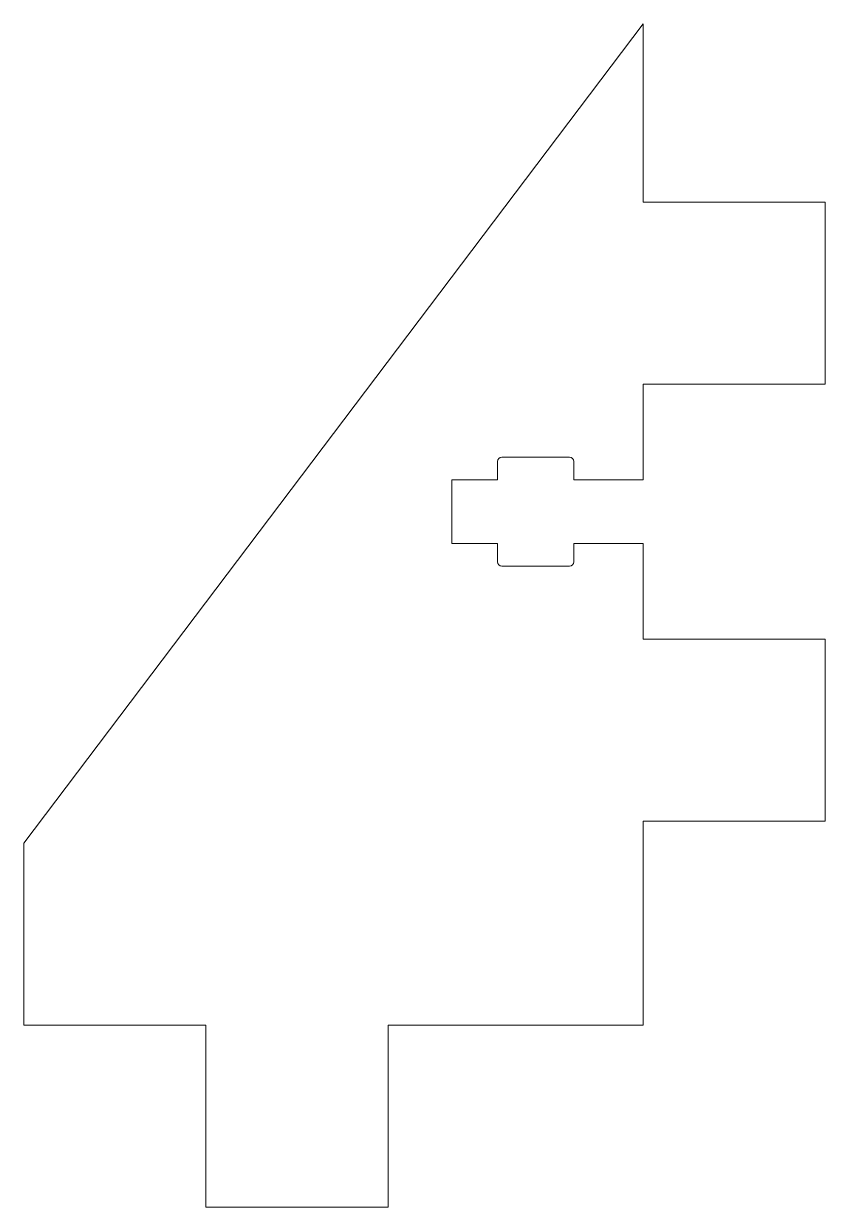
# Model space of a CAD drawing. Header units: millimetres. Extents: x -34 to 10, y -10 to 55.
import ezdxf

# ---------------------------------------------------------------- set-up
doc = ezdxf.new("R2010")
doc.units = ezdxf.units.MM

msp = doc.modelspace()

# ---------------------------------------------------------------- linework, layer by layer
at = {"color": 7, "linetype": 'Continuous', "lineweight": 15}
for p, q in [((0, 55), (-34, 10)), ((0, 45.2), (0, 55)), ((10, 45.2), (0, 45.2)), ((10, 35.2), (10, 45.2)), ((0, 29.95), (0, 35.2)), ((0, 35.2), (10, 35.2)), ((-4.05, 31.2), (-7.75, 31.2)), ((-8, 30.95), (-8, 29.95)), ((-3.8, 29.95), (-3.8, 30.95)), ((-10.5, 29.95), (-10.5, 26.45)), ((-8, 29.95), (-10.5, 29.95)), ((0, 29.95), (-3.8, 29.95)), ((-10.5, 26.45), (-8, 26.45)), ((-8, 26.45), (-8, 25.45)), ((-3.8, 26.45), (0, 26.45)), ((-3.8, 25.45), (-3.8, 26.45)), ((0, 21.2), (0, 26.45)), ((-7.75, 25.2), (-4.05, 25.2)), ((10, 21.2), (0, 21.2)), ((10, 11.2), (10, 21.2)), ((0, 0), (0, 11.2)), ((0, 11.2), (10, 11.2)), ((-34, 10), (-34, 0)), ((-34, 0), (-24, 0)), ((-24, 0), (-24, -10)), ((-14, -10), (-14, 0)), ((-14, 0), (0, 0)), ((-24, -10), (-14, -10))]:
    msp.add_line(p, q, dxfattribs=at)
for centre, start, end in [((-7.75, 30.95), 90, 180), ((-4.05, 30.95), 0, 90), ((-7.75, 25.45), 180, 270), ((-4.05, 25.45), 270, 0)]:
    msp.add_arc(centre, 0.25, start, end, dxfattribs=at)

doc.saveas('drawing.dxf')
